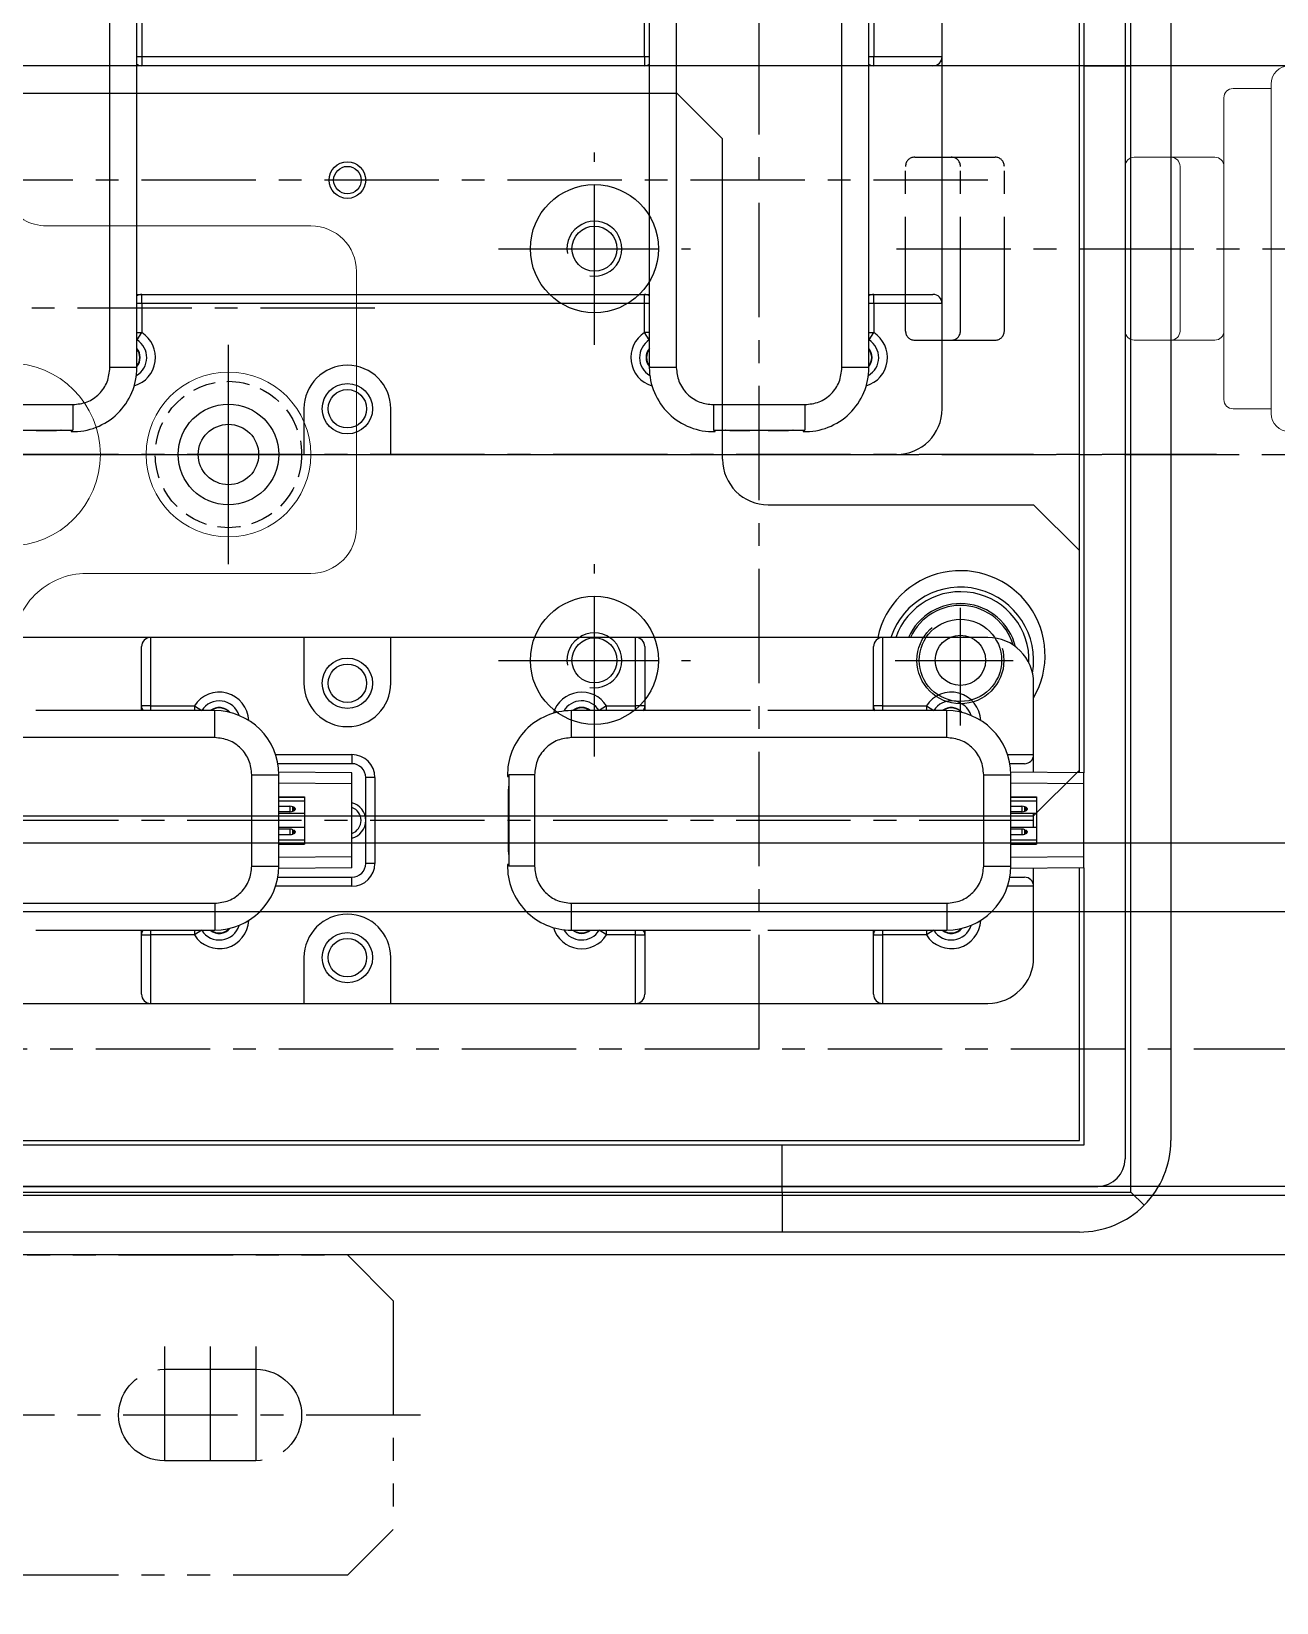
# Model space of a CAD drawing. Header units: inches. Extents: x 0 to 23821, y 0 to 11279.
# Drawn here: x 3277.6 to 3413.7, y 5067.3 to 5239.1 of the extents above; entities that cross this region are included whole.
import ezdxf

# ---------------------------------------------------------------- set-up
doc = ezdxf.new("R2010")
doc.units = ezdxf.units.IN
doc.header["$LTSCALE"] = 10
doc.header["$MEASUREMENT"] = 0
for name, pattern in [('CENTER', [2, 1.25, -0.25, 0.25, -0.25]), ('HIDDEN', [0.375, 0.25, -0.125]), ('PHANTOM', [2.5, 1.25, -0.25, 0.25, -0.25, 0.25, -0.25])]:
    doc.linetypes.add(name, pattern=pattern)
for name, color, linetype in [('11', 1, 'CENTER'), ('22', 2, 'HIDDEN'), ('44', 4, 'Continuous'), ('66', 6, 'PHANTOM'), ('B', 123, 'Continuous'), ('BOM-T', 4, 'Continuous'), ('G', 231, 'Continuous'), ('P', 142, 'Continuous'), ('T', 3, 'Continuous'), ('Y', 60, 'Continuous')]:
    doc.layers.add(name, color=color, linetype=linetype)
doc.layers.add('88', color=35, linetype='Continuous', lineweight=5)
doc.styles.add('SCI', font='')
doc.styles.get("Standard").update_dxf_attribs({"font": 'arial.ttf'})
doc.styles.get('SCI').set_extended_font_data('Gulim')

# ---------------------------------------------------------------- blocks, each defined once
blk = doc.blocks.new('A$C21f345d0')
for p, q in [((6520, -57), (280, -57)), ((6520, -142), (280, -142)), ((6520, -187), (280, -187))]:
    blk.add_line(p, q)
at = {"layer": '11'}
for p, q in [((279.95, -99.5), (6520, -99.5)), ((6520, -164.5), (280, -164.5))]:
    blk.add_line(p, q, dxfattribs=at)
at = {"layer": 'B'}
for p, q in [((6520, -149.5), (280, -149.5)), ((6520, -179.5), (280, -179.5))]:
    blk.add_line(p, q, dxfattribs=at)
at = {"layer": 'G'}
blk.add_line((6520, -180.5), (280, -180.5), dxfattribs=at)
blk = doc.blocks.new('A$Ce158b9f5')
for p, q in [((330.63, 135), (330.63, 173.13)), ((325, 57.69), (325, 167.5)), ((325.5, 168), (325.5, 135)), ((335, 167.5), (335, 135)), ((310, 136), (310, 147.5)), ((219.05, 102), (219.05, 143)), ((222, 102), (222, 143)), ((278, 143), (278, 102)), ((280.95, 143), (280.95, 102)), ((299.05, 102), (299.05, 143)), ((302, 102), (302, 143)), ((222.52, 140.78), (222.52, 136)), ((277.48, 136), (277.48, 140.78)), ((302.52, 140.78), (302.52, 136)), ((222, 136), (222.52, 136)), ((222.52, 136), (277.48, 136)), ((222.52, 136), (222.52, 135)), ((277.48, 136), (277.48, 135)), ((277.48, 136), (278, 136)), ((302, 136), (302.52, 136)), ((302.52, 136), (310, 136)), ((302.52, 135), (302.52, 136)), ((310, 109), (310, 136)), ((222.52, 135), (222, 135)), ((277.48, 135), (222.52, 135)), ((278, 135), (277.48, 135)), ((302.52, 135), (302, 135)), ((309, 135), (302.52, 135)), ((325.5, 135), (330.63, 135)), ((325.5, 135), (325.5, 57.69)), ((335, 135), (330.63, 135)), ((330.63, 11.87), (330.63, 135)), ((335, 135), (335, 17.5)), ((222, 110), (222.52, 110)), ((222.52, 110), (277.48, 110)), ((222.52, 109), (222.52, 110)), ((277.48, 109), (277.48, 110)), ((277.48, 110), (278, 110)), ((302, 110), (302.52, 110)), ((302.52, 110), (309, 110)), ((302.52, 109), (302.52, 110)), ((222.52, 109), (222, 109)), ((277.48, 109), (222.52, 109)), ((222.52, 109), (222.52, 105.82)), ((277.48, 105.82), (277.48, 109)), ((278, 109), (277.48, 109)), ((302.52, 109), (302, 109)), ((310, 109), (302.52, 109)), ((302.52, 109), (302.52, 105.82)), ((310, 97.5), (310, 109)), ((222, 105.82), (222.52, 105.82)), ((222.01, 105.02), (222.52, 105.82)), ((277.99, 105.02), (277.48, 105.82)), ((278, 105.82), (277.48, 105.82)), ((302, 105.82), (302.52, 105.82)), ((302.01, 105.02), (302.52, 105.82)), ((222, 102), (219.05, 102)), ((280.95, 102), (278, 102)), ((302, 102), (299.05, 102)), ((205, 97.95), (215, 97.95)), ((215, 97.95), (215, 95.16)), ((285, 97.95), (295, 97.95)), ((285, 97.95), (285, 95.16)), ((295, 97.95), (295, 95.16)), ((240.25, 97.5), (240.25, 92.5)), ((249.75, 92.5), (249.75, 97.5)), ((205, 95.16), (215, 95.16)), ((213.2, 95.1), (211, 95.1)), ((213.2, 95.16), (213.2, 95.1)), ((214.79, 95.16), (214.81, 95)), ((285, 95.16), (295, 95.16)), ((285.19, 95), (285.21, 95.16)), ((286.8, 95.16), (286.8, 95.1)), ((289, 95.1), (286.8, 95.1)), ((293.2, 95.1), (291, 95.1)), ((293.2, 95.16), (293.2, 95.1)), ((294.79, 95.16), (294.81, 95)), ((35, 92.5), (305, 92.5)), ((315, 72.5), (25, 72.5)), ((223.5, 72.5), (223.5, 65.02)), ((240.25, 72.5), (240.25, 67.5)), ((249.75, 67.5), (249.75, 72.5)), ((276.5, 65.02), (276.5, 72.5)), ((303.5, 72.5), (303.5, 65.02)), ((222.5, 65.02), (222.5, 71.5)), ((277.5, 71.5), (277.5, 65.02)), ((302.5, 65.02), (302.5, 71.5)), ((320, 59.7), (320, 67.5)), ((230.5, 64.5), (210.94, 64.5)), ((223.5, 65.02), (222.5, 65.02)), ((222.5, 64.5), (222.5, 65.02)), ((223.5, 65.02), (228.28, 65.02)), ((223.5, 65.02), (223.5, 64.5)), ((228.28, 65.02), (229.08, 64.51)), ((228.28, 65.02), (228.28, 64.5)), ((230.5, 61.55), (230.5, 64.5)), ((289.06, 64.5), (269.5, 64.5)), ((269.5, 61.55), (269.5, 64.5)), ((273.32, 65.02), (272.52, 64.51)), ((273.32, 65.02), (276.5, 65.02)), ((273.32, 64.5), (273.32, 65.02)), ((277.5, 65.02), (276.5, 65.02)), ((276.5, 64.5), (276.5, 65.02)), ((277.5, 65.02), (277.5, 64.5)), ((310.5, 64.5), (290.94, 64.5)), ((303.5, 65.02), (302.5, 65.02)), ((302.5, 64.5), (302.5, 65.02)), ((303.5, 65.02), (308.28, 65.02)), ((303.5, 65.02), (303.5, 64.5)), ((308.28, 65.02), (309.08, 64.51)), ((308.28, 65.02), (308.28, 64.5)), ((310.5, 61.55), (310.5, 64.5)), ((230.5, 61.55), (189.5, 61.55)), ((310.5, 61.55), (269.5, 61.55)), ((237.15, 59.7), (245.5, 59.7)), ((245.5, 58.7), (237.4, 58.7)), ((245.5, 59.7), (245.5, 58.7)), ((317.15, 59.7), (320, 59.7)), ((319, 58.7), (317.4, 58.7)), ((320, 57.73), (320, 59.7)), ((234.55, 47.5), (234.55, 57.5)), ((234.55, 57.5), (237.5, 57.5)), ((245.5, 57.69), (237.5, 57.76)), ((237.5, 47.5), (237.5, 57.5)), ((248, 57.2), (247, 57.2)), ((247, 47.8), (247, 57.2)), ((248, 57.2), (248, 47.8)), ((262.5, 57.31), (262.66, 57.29)), ((262.66, 57.5), (262.66, 47.5)), ((265.45, 57.5), (262.66, 57.5)), ((265.45, 57.5), (265.45, 47.5)), ((314.55, 47.5), (314.55, 57.5)), ((314.55, 57.5), (317.5, 57.5)), ((325.5, 57.69), (317.5, 57.76)), ((317.5, 47.5), (317.5, 57.5)), ((245.5, 56.49), (237.5, 56.56)), ((237.5, 55.08), (240.3, 55.08)), ((237.5, 55.05), (240.3, 55.05)), ((240.3, 55.08), (240.3, 49.92)), ((245.5, 48.51), (245.5, 56.49)), ((262.6, 49.3), (262.6, 55.7)), ((262.6, 55.7), (262.66, 55.7)), ((325.5, 56.49), (317.5, 56.56)), ((317.5, 55.08), (320.3, 55.08)), ((317.5, 55.05), (320.3, 55.05)), ((320.3, 55.08), (320.3, 49.92)), ((325.5, 48.51), (325.5, 56.49)), ((237.5, 54.65), (240.3, 54.65)), ((237.5, 54.05), (238.71, 54.05)), ((238.71, 53.45), (237.5, 53.45)), ((240.3, 53.25), (237.5, 53.25)), ((238.71, 54.05), (238.71, 53.45)), ((239.05, 53.51), (239.05, 53.99)), ((239.2, 53.94), (239.05, 53.99)), ((239.05, 53.51), (239.2, 53.56)), ((239.2, 53.56), (239.2, 53.94)), ((239.3, 53.79), (239.3, 53.71)), ((317.5, 54.65), (320.3, 54.65)), ((317.5, 54.05), (318.71, 54.05)), ((318.71, 53.45), (317.5, 53.45)), ((320.3, 53.25), (317.5, 53.25)), ((318.71, 54.05), (318.71, 53.45)), ((319.05, 53.51), (319.05, 53.99)), ((319.2, 53.94), (319.05, 53.99)), ((319.05, 53.51), (319.2, 53.56)), ((319.2, 53.56), (319.2, 53.94)), ((319.3, 53.79), (319.3, 53.71)), ((320, 51.75), (320, 53.25)), ((237.5, 51.75), (240.3, 51.75)), ((238.71, 51.55), (237.5, 51.55)), ((238.71, 51.55), (238.71, 50.95)), ((317.5, 51.75), (320.3, 51.75)), ((318.71, 51.55), (317.5, 51.55)), ((318.71, 51.55), (318.71, 50.95)), ((237.5, 50.95), (238.71, 50.95)), ((240.3, 50.35), (237.5, 50.35)), ((240.3, 49.95), (237.5, 49.95)), ((237.5, 49.92), (240.3, 49.92)), ((239.05, 51.01), (239.05, 51.49)), ((239.05, 51.49), (239.2, 51.44)), ((239.2, 51.06), (239.05, 51.01)), ((239.2, 51.06), (239.2, 51.44)), ((239.3, 51.29), (239.3, 51.21)), ((317.5, 50.95), (318.71, 50.95)), ((320.3, 50.35), (317.5, 50.35)), ((320.3, 49.95), (317.5, 49.95)), ((317.5, 49.92), (320.3, 49.92)), ((319.05, 51.01), (319.05, 51.49)), ((319.05, 51.49), (319.2, 51.44)), ((319.2, 51.06), (319.05, 51.01)), ((319.2, 51.06), (319.2, 51.44)), ((319.3, 51.29), (319.3, 51.21)), ((245.5, 48.51), (237.5, 48.44)), ((262.6, 49.3), (262.66, 49.3)), ((325.5, 48.51), (317.5, 48.44)), ((234.55, 47.5), (237.5, 47.5)), ((245.5, 47.31), (237.5, 47.24)), ((248, 47.8), (247, 47.8)), ((262.66, 47.71), (262.5, 47.69)), ((265.45, 47.5), (262.66, 47.5)), ((314.55, 47.5), (317.5, 47.5)), ((325.5, 47.31), (317.5, 47.24)), ((320, 45.3), (320, 47.27)), ((325, 17.5), (325, 47.31)), ((325.5, 47.31), (325.5, 17)), ((245.5, 45.3), (237.15, 45.3)), ((237.4, 46.3), (245.5, 46.3)), ((245.5, 45.3), (245.5, 46.3)), ((320, 45.3), (317.15, 45.3)), ((317.4, 46.3), (319, 46.3)), ((320, 37.5), (320, 45.3)), ((189.5, 43.45), (230.5, 43.45)), ((230.5, 43.45), (230.5, 40.5)), ((269.5, 43.45), (310.5, 43.45)), ((269.5, 40.5), (269.5, 43.45)), ((310.5, 43.45), (310.5, 40.5)), ((210.94, 40.5), (230.5, 40.5)), ((222.5, 39.98), (222.5, 40.5)), ((222.5, 39.98), (223.5, 39.98)), ((222.5, 33.5), (222.5, 39.98)), ((223.5, 40.5), (223.5, 39.98)), ((223.5, 39.98), (223.5, 32.5)), ((228.28, 39.98), (223.5, 39.98)), ((228.28, 40.5), (228.28, 39.98)), ((229.08, 40.49), (228.28, 39.98)), ((269.5, 40.5), (289.06, 40.5)), ((273.32, 39.98), (272.52, 40.49)), ((273.32, 39.98), (273.32, 40.5)), ((276.5, 39.98), (273.32, 39.98)), ((276.5, 39.98), (276.5, 40.5)), ((276.5, 32.5), (276.5, 39.98)), ((276.5, 39.98), (277.5, 39.98)), ((277.5, 40.5), (277.5, 39.98)), ((277.5, 39.98), (277.5, 33.5)), ((290.94, 40.5), (310.5, 40.5)), ((302.5, 39.98), (302.5, 40.5)), ((302.5, 39.98), (303.5, 39.98)), ((302.5, 33.5), (302.5, 39.98)), ((303.5, 40.5), (303.5, 39.98)), ((308.28, 39.98), (303.5, 39.98)), ((303.5, 39.98), (303.5, 32.5)), ((308.28, 40.5), (308.28, 39.98)), ((309.08, 40.49), (308.28, 39.98)), ((240.25, 37.5), (240.25, 32.5)), ((249.75, 32.5), (249.75, 37.5)), ((25, 32.5), (315, 32.5)), ((15, 17.5), (325, 17.5)), ((325.5, 17), (14.5, 17)), ((292.5, 11.87), (292.5, 17)), ((9.37, 11.87), (330.63, 11.87)), ((292.5, 11.87), (292.5, 7.5)), ((332.07, 10.43), (330.63, 11.87)), ((325, 7.5), (15, 7.5))]:
    blk.add_line(p, q)
at = {"flags": 128}
for points in [[(213.73, 95.16), (213.69, 95.15), (213.2, 95.1)], [(286.8, 95.1), (286.31, 95.15), (286.27, 95.16)], [(293.73, 95.16), (293.69, 95.15), (293.2, 95.1)], [(262.6, 55.7), (262.65, 56.19), (262.66, 56.23)], [(262.66, 48.77), (262.65, 48.81), (262.6, 49.3)]]:
    blk.add_lwpolyline(points, dxfattribs=at)
for centre, radius in [((245, 122.5), 2), ((245, 122.5), 1.5), ((245, 97.5), 2.75), ((245, 97.5), 2.1), ((245, 67.5), 2.75), ((245, 67.5), 2.1), ((245, 37.5), 2.75), ((245, 37.5), 2.1)]:
    blk.add_circle(centre, radius)
for centre, radius, start, end in [((309, 136), 1, 270, 0), ((222.52, 135.91), 0.914, 235.1343, 269.8785), ((277.48, 135.91), 0.914, 270.1215, 304.8657), ((302.52, 135.91), 0.914, 235.1343, 269.8785), ((222.52, 109.09), 0.914, 90.1215, 124.8657), ((277.48, 109.09), 0.914, 55.1343, 89.8785), ((302.52, 109.09), 0.914, 90.1215, 124.8657), ((309, 109), 1, 0, 90), ((220.8, 103.1), 3.22, 286.4387, 57.7055), ((220.8, 103.1), 2.27, 300.3137, 57.7055), ((279.2, 103.1), 3.22, 122.2945, 253.5613), ((279.2, 103.1), 2.27, 122.2945, 239.6863), ((300.8, 103.1), 3.22, 286.4387, 57.7055), ((300.8, 103.1), 2.27, 300.3137, 57.7055), ((220.8, 103.1), 1.55, 320.6725, 39.3275), ((220.8, 103.1), 1.5, 323.1301, 36.8699), ((279.2, 103.1), 1.55, 140.6725, 219.3275), ((279.2, 103.1), 1.5, 143.1301, 216.8699), ((300.8, 103.1), 1.55, 320.6725, 39.3275), ((300.8, 103.1), 1.5, 323.1301, 36.8699), ((215, 102), 7, 268.4557, 0), ((245, 97.5), 4.75, 0, 180), ((285, 102), 7, 180, 271.5443), ((295, 102), 7, 268.4557, 0), ((305, 97.5), 5, 270, 0), ((312, 70.55), 9.25, 329.8673, 167.8301), ((312, 70), 8, 349.9385, 161.79), ((312, 70), 7.5, 357.6497, 160.5288), ((312, 70), 6.2, 13.8612, 156.22), ((312, 70), 6, 16.1275, 155.3757), ((223.5, 71.5), 1, 90, 180), ((276.5, 71.5), 1, 0, 90), ((303.5, 71.5), 1, 90, 180), ((315, 67.5), 5, 0, 90), ((245, 67.5), 4.75, 180, 0), ((231, 63.3), 3.22, 2.3296, 147.7055), ((231, 63.3), 2.27, 17.1614, 147.7055), ((270.6, 63.3), 3.22, 32.2945, 163.5613), ((270.6, 63.3), 2.27, 32.2945, 149.6863), ((311, 63.3), 3.22, 2.3296, 147.7055), ((311, 63.3), 2.27, 17.1614, 147.7055), ((223.41, 65.02), 0.914, 180.1215, 214.8657), ((231, 63.3), 1.55, 39.767, 129.3275), ((231, 63.3), 1.5, 42.4943, 126.8699), ((230.5, 57.5), 7, 0, 90), ((269.5, 57.5), 7, 90, 181.5443), ((270.6, 63.3), 1.55, 50.6725, 129.3275), ((270.6, 63.3), 1.5, 53.1301, 126.8699), ((276.59, 65.02), 0.914, 325.1343, 359.8785), ((303.41, 65.02), 0.914, 180.1215, 214.8657), ((311, 63.3), 1.55, 39.767, 129.3275), ((311, 63.3), 1.5, 42.4943, 126.8699), ((310.5, 57.5), 7, 0, 90), ((245.5, 57.2), 2.5, 0, 90), ((245.5, 57.2), 1.5, 0, 90), ((319, 59.7), 1, 270, 0), ((238.71, 53.05), 1, 70, 90), ((238.71, 54.45), 1, 270, 290), ((239.15, 53.79), 0.15, 0, 70), ((239.15, 53.71), 0.15, 290, 360), ((245, 52.5), 2, 0, 75.5225), ((245, 52.5), 1.5, 289.4712, 70.5288), ((318.71, 53.05), 1, 70, 90), ((318.71, 54.45), 1, 270, 290), ((319.15, 53.79), 0.15, 0, 70), ((319.15, 53.71), 0.15, 290, 360), ((238.71, 50.55), 1, 70, 90), ((245, 52.5), 2, 284.4775, 0), ((318.71, 50.55), 1, 70, 90), ((238.71, 51.95), 1, 270, 290), ((239.15, 51.29), 0.15, 0, 70), ((239.15, 51.21), 0.15, 290, 0), ((318.71, 51.95), 1, 270, 290), ((319.15, 51.29), 0.15, 0, 70), ((319.15, 51.21), 0.15, 290, 0), ((230.5, 47.5), 7, 270, 0), ((245.5, 47.8), 2.5, 270, 0), ((245.5, 47.8), 1.5, 270, 0), ((269.5, 47.5), 7, 178.4557, 270), ((310.5, 47.5), 7, 270, 0), ((319, 45.3), 1, 0, 90), ((231, 41.7), 3.22, 212.2945, 357.6704), ((245, 37.5), 4.75, 0, 180), ((311, 41.7), 3.22, 212.2945, 357.6704), ((223.41, 39.98), 0.914, 145.1343, 179.8785), ((231, 41.7), 2.27, 212.2945, 342.8386), ((231, 41.7), 1.55, 230.6725, 320.233), ((231, 41.7), 1.5, 233.1301, 317.5057), ((270.6, 41.7), 3.22, 196.4387, 327.7055), ((270.6, 41.7), 2.27, 210.3137, 327.7055), ((270.6, 41.7), 1.55, 230.6725, 309.3275), ((270.6, 41.7), 1.5, 233.1301, 306.8699), ((276.59, 39.98), 0.914, 0.1215, 34.8657), ((303.41, 39.98), 0.914, 145.1343, 179.8785), ((311, 41.7), 2.27, 212.2945, 342.8386), ((311, 41.7), 1.55, 230.6725, 320.233), ((311, 41.7), 1.5, 233.1301, 317.5057), ((315, 37.5), 5, 270, 0), ((223.5, 33.5), 1, 180, 270), ((276.5, 33.5), 1, 270, 0), ((303.5, 33.5), 1, 180, 270), ((325, 17.5), 10, 315, 0), ((325, 17.5), 10, 270, 315)]:
    blk.add_arc(centre, radius, start, end)
for points in [[(215, 97.95), (215.53, 98.01), (216.59, 98.13), (217.93, 99.07), (218.87, 100.41), (218.99, 101.47), (219.05, 102)], [(295, 97.95), (295.53, 98.01), (296.59, 98.13), (297.93, 99.07), (298.87, 100.41), (298.99, 101.47), (299.05, 102)], [(234.55, 57.5), (234.49, 58.03), (234.37, 59.09), (233.43, 60.43), (232.09, 61.37), (231.03, 61.49), (230.5, 61.55)], [(314.55, 57.5), (314.49, 58.03), (314.37, 59.09), (313.43, 60.43), (312.09, 61.37), (311.03, 61.49), (310.5, 61.55)], [(230.5, 43.45), (231.03, 43.51), (232.09, 43.63), (233.43, 44.57), (234.37, 45.91), (234.49, 46.97), (234.55, 47.5)], [(265.45, 47.5), (265.51, 46.97), (265.63, 45.91), (266.57, 44.57), (267.91, 43.63), (268.97, 43.51), (269.5, 43.45)], [(310.5, 43.45), (311.03, 43.51), (312.09, 43.63), (313.43, 44.57), (314.37, 45.91), (314.49, 46.97), (314.55, 47.5)]]:
    blk.add_open_spline(points, degree=3)
for points, knots in [([(280.95, 102), (281, 101.49), (281.09, 100.71), (281.59, 99.76), (282.12, 99.12), (282.76, 98.59), (283.71, 98.09), (284.49, 98), (285, 97.95)], [0, 0, 0, 0, 0.239457, 0.368361, 0.5, 0.631639, 0.760543, 1, 1, 1, 1]), ([(269.5, 61.55), (268.99, 61.5), (268.21, 61.41), (267.26, 60.91), (266.62, 60.38), (266.09, 59.74), (265.59, 58.79), (265.5, 58.01), (265.45, 57.5)], [0, 0, 0, 0, 0.2394568, 0.3683607, 0.5, 0.6316393, 0.7605432, 1, 1, 1, 1]), ([(245.5, 56.49), (245.5, 56.64), (245.5, 56.96), (245.5, 57.35), (245.5, 57.63), (245.5, 57.67), (245.5, 57.69)], [0, 0, 0, 0, 0.2500024, 0.5, 0.7499976, 1, 1, 1, 1]), ([(325.5, 56.49), (325.5, 56.64), (325.5, 56.96), (325.5, 57.35), (325.5, 57.63), (325.5, 57.67), (325.5, 57.69)], [0, 0, 0, 0, 0.250002, 0.5, 0.749998, 1, 1, 1, 1]), ([(245.5, 47.31), (245.5, 47.33), (245.5, 47.37), (245.5, 47.65), (245.5, 48.04), (245.5, 48.36), (245.5, 48.51)], [0, 0, 0, 0, 0.250002, 0.5, 0.749998, 1, 1, 1, 1]), ([(325.5, 47.31), (325.5, 47.33), (325.5, 47.37), (325.5, 47.65), (325.5, 48.04), (325.5, 48.36), (325.5, 48.51)], [0, 0, 0, 0, 0.250002, 0.5, 0.749998, 1, 1, 1, 1])]:
    blk.add_open_spline(points, degree=3, knots=knots)
at = {"layer": '11'}
for p, q in [((290, 27.5), (290, 157.5)), ((315, 122.5), (25, 122.5)), ((340, 92.5), (0, 92.5)), ((320, 52.5), (15, 52.5))]:
    blk.add_line(p, q, dxfattribs=at)
at = {"layer": 'Y'}
for p, q in [((330, 169.5), (330, 15.5)), ((13, 12.5), (327, 12.5))]:
    blk.add_line(p, q, dxfattribs=at)
blk.add_arc((327, 15.5), 3, 270, 0, dxfattribs=at)
blk = doc.blocks.new('SMTAPM6', base_point=(1696.01, 1983.9))
at = {"color": 7, "linetype": 'Continuous'}
blk.add_circle((1696.01, 1983.9), 2.46, dxfattribs=at)
at = {"layer": '11'}
for p, q in [((1696.01, 1979.4), (1696.01, 1988.4)), ((1691.51, 1983.9), (1700.51, 1983.9))]:
    blk.add_line(p, q, dxfattribs=at)
at = {"layer": 'T', "linetype": 'Continuous'}
blk.add_arc((1696.01, 1983.9), 3, 260.0082, 189.9928, dxfattribs=at)
blk = doc.blocks.new('MDCBM5H', base_point=(3956.9, -5620.49, 0))
at = {"color": 7, "linetype": 'Continuous'}
blk.add_circle((3956.9, -5620.49, 0), 2.75, dxfattribs=at)
at = {"layer": '11'}
for p, q in [((3956.9, -5627.62, 0), (3956.9, -5613.37, 0)), ((3949.78, -5620.49, 0), (3964.03, -5620.49, 0))]:
    blk.add_line(p, q, dxfattribs=at)
at = {"layer": '22', "ltscale": 7.6}
blk.add_circle((3956.9, -5620.49, 0), 4.75, dxfattribs=at)
blk = doc.blocks.new('MDCBM6', base_point=(40751.01, 10879.93))
at = {"color": 7, "linetype": 'Continuous'}
for radius in [5.5, 3.3]:
    blk.add_circle((40751.01, 10879.93), radius, dxfattribs=at)
at = {"layer": '11'}
for p, q in [((40751.01, 10871.68), (40751.01, 10888.18)), ((40742.76, 10879.93), (40759.26, 10879.93))]:
    blk.add_line(p, q, dxfattribs=at)
blk = doc.blocks.new('A$C65A22A5B')
for p, q in [((-150, 39.5), (111, 39.5)), ((116, 34.5), (111, 39.5)), ((116, -0.5), (116, 34.5)), ((121, -5.5), (150, -5.5)), ((155, -10.5), (150, -5.5)), ((155, -34.5), (155, -10.5)), ((155, -34.5), (150, -39.5)), ((-111, -39.5), (150, -39.5))]:
    blk.add_line(p, q)
for centre, radius in [((102, 22.5), 7), ((102, -22.5), 7), ((142, -22.5), 4.5)]:
    blk.add_circle(centre, radius)
blk.add_arc((121, -0.5), 5, 180, 270)
at = {"layer": '11'}
for p, q in [((102, 12), (102, 33)), ((91.5, 22.5), (112.5, 22.5)), ((62, -12), (62, 12)), ((50, 0), (74, 0)), ((102, -33), (102, -12)), ((142, -29.25), (142, -15.75)), ((91.5, -22.5), (112.5, -22.5)), ((135.25, -22.5), (148.75, -22.5))]:
    blk.add_line(p, q, dxfattribs=at)
at = {"layer": '22'}
blk.add_circle((62, 0), 8, dxfattribs=at)
for name, p in [('SMTAPM6', (102, 22.5)), ('MDCBM6', (62, 0)), ('MDCBM5H', (142, -22.5)), ('SMTAPM6', (102, -22.5))]:
    blk.add_blockref(name, p)
blk = doc.blocks.new('A$C1D3868C3')
for p, q in [((-33.5, 29.89), (33.5, 29.89)), ((-38.5, 20.99), (-38.5, 24.89)), ((42.1, 24.99), (71, 24.99)), ((76, 19.99), (76, -8.01)), ((-71, 12.99), (-46.5, 12.99)), ((-76, 7.99), (-76, -20.01)), ((46.5, -13.01), (71, -13.01)), ((38.5, -21.01), (38.5, -24.91)), ((-71, -25.01), (-42.1, -25.01)), ((33.5, -29.91), (-33.5, -29.91))]:
    blk.add_line(p, q)
for centre, radius in [((0, -0.01), 25), ((-62, -0.01), 9), ((-38, -0.01), 10), ((38, -0.01), 10), ((62, -0.01), 9)]:
    blk.add_circle(centre, radius)
for centre, radius, start, end in [((-33.5, 24.89), 5, 90, 180), ((33.5, 24.89), 5, 30.6638, 90), ((42.1, 29.99), 5, 210.6638, 270), ((71, 19.99), 5, 0, 90), ((-46.5, 20.99), 8, 270, 0), ((-71, 7.99), 5, 90, 180), ((71, -8.01), 5, 270, 0), ((46.5, -21.01), 8, 90, 180), ((-71, -20.01), 5, 180, 270), ((-42.1, -30.01), 5, 30.6638, 90), ((33.5, -24.91), 5, 270, 0), ((-33.5, -24.91), 5, 210.6638, 270)]:
    blk.add_arc(centre, radius, start, end)
at = {"layer": '11'}
for p, q in [((0, -37.51), (0, 37.49)), ((-23, 31.05), (-23, 16.07)), ((23, 31.05), (23, 16.07)), ((78, 15.99), (16.52, 15.99)), ((-62, 10.49), (-62, -10.51)), ((-38, 11.49), (-38, -11.51)), ((38, 11.49), (38, -11.51)), ((62, 10.49), (62, -10.51)), ((78, -0.01), (-78, -0.01)), ((-37.5, -0.01), (37.5, -0.01)), ((-78, -16.01), (-16.52, -16.01)), ((-23, -31.06), (-23, -16.08)), ((23, -31.06), (23, -16.08))]:
    blk.add_line(p, q, dxfattribs=at)
blk = doc.blocks.new('A$Caa386a76')
for p, q in [((-40.5, 0), (15.5, 0)), ((-46.65, -2.5), (-42.5, -2.5)), ((-42.5, -38), (-42.5, -2)), ((17.5, -38), (17.5, -2)), ((19.05, -3.5), (19.13, -3.2)), ((19.13, -3.27), (19.07, -3.68)), ((19.13, -3.2), (25.27, -3.2)), ((19.13, -3.2), (19.13, -3.27)), ((25.27, -3.27), (19.13, -3.27)), ((25.27, -3.27), (25.27, -3.2)), ((25.27, -3.2), (25.35, -3.5)), ((25.3, -3.45), (25.27, -3.27)), ((35.65, -3.3), (35.65, -12.7)), ((35.65, -3.3), (41, -3.3)), ((41, -3.3), (41, -12.7)), ((-47.65, -36.5), (-47.65, -3.5)), ((17.5, -4.5), (17.5, -11.5)), ((17.5, -4.5), (18.05, -4.5)), ((18.05, -4), (18.05, -12)), ((18.05, -4), (19.05, -4)), ((19.05, -3.5), (19.05, -12.5)), ((19.07, -3.68), (19.05, -4.1)), ((19.05, -4.1), (19.07, -4.52)), ((19.07, -4.52), (19.13, -4.94)), ((25.27, -4.94), (19.13, -4.94)), ((19.13, -4.94), (19.13, -6.33)), ((25.27, -4.94), (25.3, -4.76)), ((25.27, -6.33), (25.27, -4.94)), ((25.3, -4.76), (25.3, -3.45)), ((25.35, -3.5), (28.15, -3.5)), ((25.35, -3.5), (25.35, -12.5)), ((28.15, -3.5), (28.35, -3.7)), ((28.15, -3.5), (28.15, -12.5)), ((28.35, -3.6), (34.26, -3.6)), ((28.35, -3.6), (28.35, -11.66)), ((34.26, -3.6), (34.55, -4.1)), ((34.26, -3.6), (34.26, -11.93)), ((34.55, -4.1), (34.55, -11.9)), ((34.55, -5.05), (35.65, -5.05)), ((14.5, -5.99), (14.99, -5.5)), ((14.5, -5.99), (14.5, -10.01)), ((14.99, -5.5), (16.56, -5.5)), ((16.56, -5.5), (17.05, -5.99)), ((17.05, -5.8), (17.05, -10.2)), ((17.05, -5.8), (17.5, -5.8)), ((19.13, -6.33), (19.07, -7.16)), ((25.27, -6.33), (19.13, -6.33)), ((25.3, -6.69), (25.27, -6.33)), ((25.3, -9.31), (25.3, -6.69)), ((19.07, -7.16), (19.05, -8)), ((19.05, -8), (19.07, -8.84)), ((-57.45, -10), (-48.65, -10)), ((14.99, -10.5), (14.5, -10.01)), ((17.05, -10.01), (16.56, -10.5)), ((17.5, -10.2), (17.05, -10.2)), ((19.07, -8.84), (19.13, -9.67)), ((25.27, -9.67), (19.13, -9.67)), ((19.13, -9.67), (19.13, -11.06)), ((25.27, -9.67), (25.3, -9.31)), ((25.27, -11.06), (25.27, -9.67)), ((-58.45, -29), (-58.45, -11)), ((-52.45, -29), (-52.45, -11)), ((-47.65, -29), (-47.65, -11)), ((16.56, -10.5), (14.99, -10.5)), ((18.05, -11.5), (17.5, -11.5)), ((19.05, -12), (18.05, -12)), ((19.07, -11.48), (19.05, -11.9)), ((19.05, -11.9), (19.07, -12.31)), ((19.13, -11.06), (19.07, -11.48)), ((25.27, -11.06), (19.13, -11.06)), ((25.3, -11.24), (25.27, -11.06)), ((25.3, -12.55), (25.3, -11.24)), ((28.35, -11.54), (28.3, -11.64)), ((28.3, -11.64), (28.3, -12.6)), ((33.84, -11.8), (28.3, -11.8)), ((34.5, -12), (28.3, -12)), ((28.65, -11.45), (28.35, -11.66)), ((28.99, -11.23), (28.65, -11.45)), ((29.36, -11.02), (28.99, -11.23)), ((29.65, -10.87), (29.36, -11.02)), ((29.95, -10.74), (29.65, -10.87)), ((30.27, -10.63), (29.95, -10.74)), ((30.63, -10.56), (30.27, -10.63)), ((31, -10.53), (30.63, -10.56)), ((31.37, -10.56), (31, -10.53)), ((31.73, -10.63), (31.37, -10.56)), ((32.02, -10.73), (31.73, -10.63)), ((32.3, -10.84), (32.02, -10.73)), ((32.56, -10.97), (32.3, -10.84)), ((32.92, -11.17), (32.56, -10.97)), ((33.25, -11.38), (32.92, -11.17)), ((33.55, -11.59), (33.25, -11.38)), ((33.84, -11.8), (33.55, -11.59)), ((34.26, -11.93), (33.84, -11.8)), ((34.4, -11.87), (34.26, -11.93)), ((34.5, -11.84), (34.4, -11.87)), ((34.5, -12.6), (34.5, -11.84)), ((34.55, -11.9), (34.5, -11.99)), ((35.65, -10.95), (34.55, -10.95)), ((19.13, -12.8), (19.05, -12.5)), ((19.07, -12.31), (19.13, -12.73)), ((19.13, -12.73), (19.13, -12.8)), ((25.27, -12.73), (19.13, -12.73)), ((25.27, -12.8), (19.13, -12.8)), ((25.35, -12.5), (25.27, -12.8)), ((25.27, -12.73), (25.3, -12.55)), ((25.27, -12.8), (25.27, -12.73)), ((28.15, -12.5), (25.35, -12.5)), ((28.3, -12.6), (27.05, -12.6)), ((27.05, -14.78), (27.05, -12.6)), ((28.3, -12.35), (28.15, -12.5)), ((34.95, -12.6), (34.5, -12.6)), ((34.95, -12.6), (34.95, -14.78)), ((41, -12.7), (35.65, -12.7)), ((25.8, -15.5), (27.05, -14.78)), ((34.95, -14.78), (27.05, -14.78)), ((34.95, -14.78), (36.2, -15.5)), ((36.2, -15.5), (25.8, -15.5)), ((25.8, -24.2), (25.8, -15.5)), ((36.2, -15.5), (36.2, -24.2)), ((36.2, -24.2), (25.8, -24.2)), ((35.85, -25.1), (26.15, -25.1)), ((26.15, -26.6), (26.15, -25.1)), ((27.6, -25.1), (27.6, -24.2)), ((34.4, -24.2), (34.4, -25.1)), ((35.85, -25.1), (35.85, -26.6)), ((35.85, -26.6), (26.15, -26.6)), ((-57.45, -30), (-48.65, -30)), ((-46.65, -37.5), (-42.5, -37.5)), ((-40.5, -40), (15.5, -40))]:
    blk.add_line(p, q)
for centre, radius, start, end in [((-40.5, -2), 2, 90, 180), ((15.5, -2), 2, 0, 90), ((-46.65, -3.5), 1, 90, 180), ((-57.45, -11), 1, 90, 180), ((-53.45, -11), 1, 0, 90), ((-48.65, -11), 1, 0, 90), ((-57.45, -29), 1, 180, 270), ((-53.45, -29), 1, 270, 0), ((-48.65, -29), 1, 270, 0), ((-46.65, -36.5), 1, 180, 270), ((-40.5, -38), 2, 180, 270), ((15.5, -38), 2, 270, 0)]:
    blk.add_arc(centre, radius, start, end)
at = {"layer": '11'}
for p, q in [((-35, -41), (-35, 1)), ((0, -41), (0, 1)), ((42.33, -8), (13.17, -8)), ((31, -27.53), (31, -7.07)), ((-83.45, -20), (18.5, -20))]:
    blk.add_line(p, q, dxfattribs=at)
at = {"layer": '22'}
for p, q in [((-40, -5.2), (-40, 0)), ((-30, -5.2), (-30, 0)), ((-5, -5.2), (-5, 0)), ((5, -5.2), (5, 0)), ((-40, -5.2), (-30, -5.2)), ((-39, -34.8), (-39, -5.2)), ((-31, -34.8), (-31, -5.2)), ((-5, -5.2), (5, -5.2)), ((-4, -34.8), (-4, -5.2)), ((4, -34.8), (4, -5.2)), ((34, -13.3), (28, -13.3)), ((28, -26.6), (28, -13.3)), ((34, -13.3), (34, -26.6)), ((-40, -34.8), (-30, -34.8)), ((-40, -40), (-40, -34.8)), ((-30, -40), (-30, -34.8)), ((-5, -34.8), (5, -34.8)), ((-5, -40), (-5, -34.8)), ((5, -40), (5, -34.8))]:
    blk.add_line(p, q, dxfattribs=at)
at = {"layer": '66'}
for p, q in [((-81.45, -10), (-72.65, -10)), ((-82.45, -29), (-82.45, -11)), ((-76.45, -29), (-76.45, -11)), ((-71.65, -29), (-71.65, -11)), ((-81.45, -30), (-72.65, -30))]:
    blk.add_line(p, q, dxfattribs=at)
for centre, start, end in [((-81.45, -11), 90, 180), ((-77.45, -11), 0, 90), ((-72.65, -11), 0, 90), ((-81.45, -29), 180, 270), ((-77.45, -29), 270, 0), ((-72.65, -29), 270, 0)]:
    blk.add_arc(centre, 1, start, end, dxfattribs=at)
at = {"layer": 'T'}
for p, q in [((14.5, -5.99), (17.05, -5.99)), ((14.99, -5.5), (14.99, -10.5)), ((16.56, -5.5), (16.56, -10.5)), ((14.5, -10.01), (17.05, -10.01))]:
    blk.add_line(p, q, dxfattribs=at)
at = {"layer": 'BOM-T', "color": 4}
for s, p in [('STOPPER CYLINDER', (-27.86, -29.99)), ('ASMNG-80-EW-08', (-27.86, -32.14)), ('SECHANG', (-27.86, -34.25))]:
    blk.add_text(s, height=1.536, dxfattribs=at).set_placement(p)
blk = doc.blocks.new('A$Cde07e962')
at = {"layer": '11'}
blk.add_line((-43, 0), (43, 0), dxfattribs=at)
blk = doc.blocks.new('A$Cbe38fbe8')
for name in ['A$Cde07e962', 'A$C65A22A5B']:
    blk.add_blockref(name, (0, 0))
at = {"layer": '88'}
blk.add_blockref('A$Caa386a76', (218.45, 42.5), dxfattribs=at)
at = {"layer": '88', "rotation": 180}
blk.add_blockref('A$C1D3868C3', (0, -0.01), dxfattribs=at)
blk = doc.blocks.new('A$C8f6e701c')
for p, q in [((-80, 12.5), (-75, 17.5)), ((75, 17.5), (-75, 17.5)), ((75, 17.5), (80, 12.5)), ((-80, 12.5), (-80, -12.5)), ((80, 12.5), (80, -12.5)), ((-55, 5), (-65, 5)), ((55, 5), (65, 5)), ((-65, -5), (-55, -5)), ((65, -5), (55, -5)), ((-80, -12.5), (-75, -17.5)), ((80, -12.5), (75, -17.5)), ((-75, -17.5), (75, -17.5))]:
    blk.add_line(p, q)
for centre in [(-25, 0), (25, 0)]:
    blk.add_circle(centre, 3.4)
for centre, start, end in [((-65, 0), 90, 270), ((-55, 0), 270, 90), ((55, 0), 90, 270), ((65, 0), 270, 90)]:
    blk.add_arc(centre, 5, start, end)
at = {"layer": '11'}
for p, q in [((0, 20.5), (0, -20.5)), ((-65, 7.5), (-65, -7.5)), ((-60, 7.5), (-60, -7.5)), ((-55, 7.5), (-55, -7.5)), ((55, 7.5), (55, -7.5)), ((60, 7.5), (60, -7.5)), ((65, 7.5), (65, -7.5)), ((-25, -6.5), (-25, 6.5)), ((25, -6.5), (25, 6.5)), ((-83, 0), (83, 0))]:
    blk.add_line(p, q, dxfattribs=at)
at = {"layer": 'T'}
for centre in [(-25, 0), (25, 0)]:
    blk.add_arc(centre, 4, 270, 180, dxfattribs=at)
at = {"layer": '44', "style": 'SCI'}
for p in [(-24.37, 0.2), (25.57, 0.37)]:
    blk.add_text('M8', height=0.394, dxfattribs=at).set_placement(p)
blk = doc.blocks.new('A$Ccf1b08b7')
blk.add_blockref('A$Cbe38fbe8', (0, 0))
at = {"layer": '66', "xscale": -1}
blk.add_blockref('A$C8f6e701c', (0, -105), dxfattribs=at)
at = {"layer": 'P'}
blk.add_blockref('A$Ce158b9f5', (-170, -92.5), dxfattribs=at)

msp = doc.modelspace()

# ---------------------------------------------------------------- block references
for name, p in [('A$C21f345d0', (1437.14339049, 5292.30962586, -227228.55083111)), ('A$Ccf1b08b7', (3237.14339049, 5192.80962586, -227228.55083111))]:
    msp.add_blockref(name, p)

doc.saveas('drawing.dxf')
